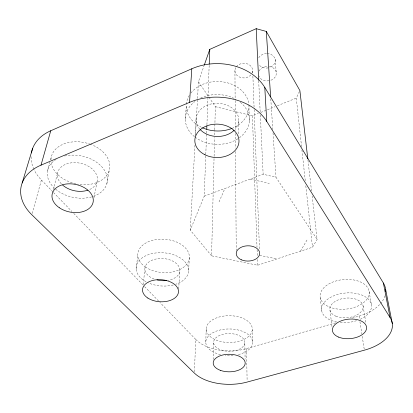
<?xml version="1.0" encoding="UTF-8"?>
<svg xmlns="http://www.w3.org/2000/svg" width="413" height="413" viewBox="0 0 413 413"><rect width="100%" height="100%" fill="white"/><g stroke="black" fill="none" stroke-linecap="round" stroke-linejoin="round"><path stroke-width="0.31" stroke-dasharray="2.06 1.55" d="M213.263 359.547L213.614 342.16M312.109 195.974L317.148 239.426L312.491 247.237L257.635 265.244L211.575 255.828L214.079 156.806M214.094 156.166L214.564 137.519M214.631 134.943L214.745 130.441M214.76 129.801L215.343 106.652L208.875 97.117M205.803 341.954L206.19 328.753M211.575 255.828L190.264 230.129L204.213 196.19L206.583 133.724M206.608 133.079L206.732 129.858M206.923 124.705L207.976 97.014M208.002 96.368L209.195 64.815M194.415 371.798L195.757 339.45L159.862 302.373M188.633 270.53L189.366 257.051M195.086 136.011L196.005 119.502M190.264 230.129L194.941 145.34M195.54 134.421L197.491 99.094M197.528 98.449L198.446 81.748L204.115 65.553M178.669 288.863L179.887 270.283M185.318 119.145L186.284 105.924M143.172 284.65L144.88 269.276M136.114 269.028L137.766 255.549M106.859 183.687L109.285 170.223M93.947 197.796L97.112 181.56M53.282 189.763L57.583 172.933M47.567 170.745L49.885 162.201M50.551 159.759L51.212 157.322M32.152 213.485L41.414 180.011A49.632 35.141 11.8 0 1 34.14 169.81M219.06 201.874L224.868 188.509M301.573 146.765L296.291 98.129L299.358 91.624M300.483 251.176L307.272 239.525M215.343 106.652L252.426 115.805L258.352 113.415M260.722 112.46L274.95 106.73M277.319 105.774L296.291 98.129M204.213 196.19L263.148 174.265L275.961 177.223L317.148 239.426M195.757 339.45A38.471 22.343 0.2 0 0 246.52 348.587L335.552 322.883M352.248 318.067L359.052 316.1A41.104 24.749 -5.7 0 0 380.285 303.865M259.689 255.358L276.891 258.925M250.226 179.072L269.359 183.444M41.414 180.011L53.076 192.06M53.525 192.525L71.924 211.528M73.715 213.382L142.81 284.758M144.607 286.612L159.413 301.908M198.446 81.748L208.513 96.585M369.114 291.47L371.447 304.882M363.094 305.95L365.892 323.116M359.052 316.1L359.542 319.259M359.935 321.784L361.809 333.771M362.206 336.296L364.276 349.548M329.982 310.204L331.99 326.698M307.953 160.192L311.516 190.863M320.287 297.881L321.779 311.257M301.918 149.965L305.259 180.682M305.816 185.804L312.491 247.237M275.177 59.276L276.189 72.089M270.768 98.867L272.812 129.697M273.024 132.909L275.961 177.223M258.698 80.865L260.169 111.784M260.324 115.005L263.148 174.265M252.694 71L252.792 73.571M252.89 76.147L254.14 108.986M254.165 109.631L259.478 249.349M252.426 115.805L257.005 247.206M257.092 249.782L257.34 256.871M257.428 259.447L257.635 265.244M248.962 108.025L249.354 121.267M252.286 329.997A23.071 13.392 0.2 0 1 216.479 340.204A23.071 13.392 0.2 0 1 219.014 317.055A23.071 13.392 0.2 0 1 252.286 329.997L252.627 343.198M246.52 348.587L247.113 380.776M244.832 342.991A15.622 8.874 0.2 0 1 220.671 349.847A15.622 8.874 0.2 0 1 222.199 334.504A15.622 8.874 0.2 0 1 244.832 342.991L245.1 359.088M238.699 120.916L238.884 135.531M234.93 70.38L235.142 99.987M235.147 100.633L235.364 130.24M235.384 133.461L235.493 148.262M235.513 151.478L236.226 250.598M385.014 295.827A41.104 24.749 -5.7 0 1 380.657 303.441M33.866 169.237A49.632 35.141 11.8 0 1 31.094 156.403M90.142 144.158A29.757 21.058 11.8 0 1 109.135 170.729A29.757 21.058 11.8 0 1 77.629 184.141M75.77 183.785A29.757 21.058 11.8 0 1 51.155 162.892M50.938 159.774A29.757 21.058 11.8 0 1 89.564 143.956M248.967 105.078A31.373 24.759 1.4 0 1 232.689 128.113M201.544 127.343A31.373 24.759 1.4 0 1 186.32 104.752M186.366 104.159A31.373 24.759 1.4 0 1 189.505 95.057M190.93 93.033A31.373 24.759 1.4 0 1 224.935 82.228A31.373 24.759 1.4 0 1 248.91 104.484M154.075 279.028A17.537 11.089 4 0 1 149.398 261.605A17.537 11.089 4 0 1 176.893 263.995A17.537 11.089 4 0 1 168.421 280.272M199.825 129.181A21.362 16.587 1.3 0 1 202.995 107.473A21.362 16.587 1.3 0 1 231.156 107.334A21.362 16.587 1.3 0 1 235.333 129.016M61.336 183.842A20.232 14.068 11.4 0 1 65.584 164.317A20.232 14.068 11.4 0 1 93.668 170.373A20.232 14.068 11.4 0 1 88.955 189.794M220.485 354.612A23.438 13.314 0.2 0 1 210.578 334.174A23.438 13.314 0.2 0 1 247.846 334.241A23.438 13.314 0.2 0 1 238.064 354.643M233.066 355.433A23.438 13.314 0.2 0 1 225.291 355.397M146.047 281.749A26.308 16.639 4 0 1 143.915 256.731A26.308 16.639 4 0 1 183.186 260.087A26.308 16.639 4 0 1 175.706 284.278M173.326 284.97A26.308 16.639 4 0 1 148.257 282.838M336.667 321.97A25.069 14.775 -5.5 0 1 326.125 300.483A25.069 14.775 -5.5 0 1 364.849 296.503A25.069 14.775 -5.5 0 1 359.429 319.631M356.569 320.689A25.069 14.775 -5.5 0 1 339.677 322.419M240.299 102.279A32.054 24.899 1.3 0 1 238.843 138.143M237.816 138.825A32.054 24.899 1.3 0 1 194.982 137.075M194.502 136.698A32.054 24.899 1.3 0 1 194.931 101.474M200.661 98.057A32.054 24.899 1.3 0 1 235.761 99.244M64.681 156.026A30.355 21.109 11.4 0 1 104.045 169.619A30.355 21.109 11.4 0 1 92.218 196.722M91.603 196.903A30.355 21.109 11.4 0 1 55.187 188.803M54.712 188.38A30.355 21.109 11.4 0 1 56.147 159.382M236.339 66.751A8.9 7.32 -2 0 1 247.676 63.989A8.9 7.32 -2 0 1 252.245 72.874M250.892 74.985A8.9 7.32 -2 0 1 238.951 76.813A8.9 7.32 -2 0 1 236.04 67.164M267.226 53.53A8.776 7.269 -5.3 0 1 275.254 59.699A8.776 7.269 -5.3 0 1 269.25 67.66M268.151 67.923A8.776 7.269 -5.3 0 1 258.677 64.232M258.708 57.789A8.776 7.269 -5.3 0 1 266.653 53.525M269.23 66.4A8.972 7.331 -5 0 1 276.323 73.235A8.972 7.331 -5 0 1 269.555 80.68M268.987 80.798A8.972 7.331 -5 0 1 258.698 75.749M259.101 71.036A8.972 7.331 -5 0 1 268.063 66.292M328.882 306.766A24.651 14.837 -5.7 0 0 368.85 295.372A24.651 14.837 -5.7 0 0 336.187 280.912A24.651 14.837 -5.7 0 0 328.882 306.766M145.242 266.896A25.849 16.675 4.1 0 0 188.462 261.31A25.849 16.675 4.1 0 0 156.955 239.473A25.849 16.675 4.1 0 0 145.242 266.896M335.903 316.213A16.711 9.845 -5.5 0 0 362.939 308.542A16.711 9.845 -5.5 0 0 340.689 299.043A16.711 9.845 -5.5 0 0 335.903 316.213"/><path stroke-width="0.62" d="M206.753 129.212L206.877 125.996M209.221 64.17L209.783 49.359L256.21 28.688L266.302 31.434L299.874 90.54L307.804 158.912M383.388 283.019L390.068 317.514A42.885 24.455 -5.3 0 1 364.374 350.178L247.139 382.061A40.035 21.982 0.2 0 1 194.358 373.068L31.811 214.729A52.219 35.322 10.9 0 1 41.006 165.154L189.536 102.367L191.818 68.77A52.327 41.326 1.4 0 1 264.79 87.437L383.388 283.019A41.104 24.749 -5.7 0 1 385.732 291.47M41.006 165.154L50.753 130.751L191.818 68.77M22.173 182.964L32.653 148.417M204.327 64.955L209.783 49.359M264.79 87.437L266.736 121.376L390.068 317.514M385.618 289.301L392.335 323.73M266.302 31.434L270.644 96.941M256.21 28.688L258.667 80.22M189.536 102.367A55.259 41.873 1.3 0 1 266.736 121.376M31.44 152.929A49.632 35.141 11.8 0 1 50.753 130.751M232.106 128.35A31.373 24.759 1.4 0 1 202.602 127.834M166.584 280.556A17.537 11.089 4 0 1 157.043 279.952M234.135 130.312A21.362 16.587 1.3 0 1 200.233 129.625M87.881 190.186A20.232 14.068 11.4 0 1 62.575 185.034M220.418 370.363A16.004 8.781 0.2 0 0 245.172 363.595A16.004 8.781 0.2 0 0 221.993 355.185A16.004 8.781 0.2 0 0 220.418 370.363M147.869 298.072A18.017 11.032 3.8 0 0 177.915 294.257A18.017 11.032 3.8 0 0 155.742 279.88A18.017 11.032 3.8 0 0 147.869 298.072M338.567 337.096A17.145 9.767 -5.3 0 0 366.341 329.497A17.145 9.767 -5.3 0 0 343.575 320.06A17.145 9.767 -5.3 0 0 338.567 337.096M204.915 154.741A22.08 16.711 1.3 0 0 238.962 141.891A22.08 16.711 1.3 0 0 206.867 125.846A22.08 16.711 1.3 0 0 204.915 154.741M59.327 207.739A20.867 14.104 10.9 0 0 92.977 202.793A20.867 14.104 10.9 0 0 65.59 184.095A20.867 14.104 10.9 0 0 59.327 207.739M241.393 259.823A11.724 7.635 -0.9 0 0 259.653 253.856A11.724 7.635 -0.9 0 0 242.823 246.618A11.724 7.635 -0.9 0 0 241.393 259.823"/></g></svg>
